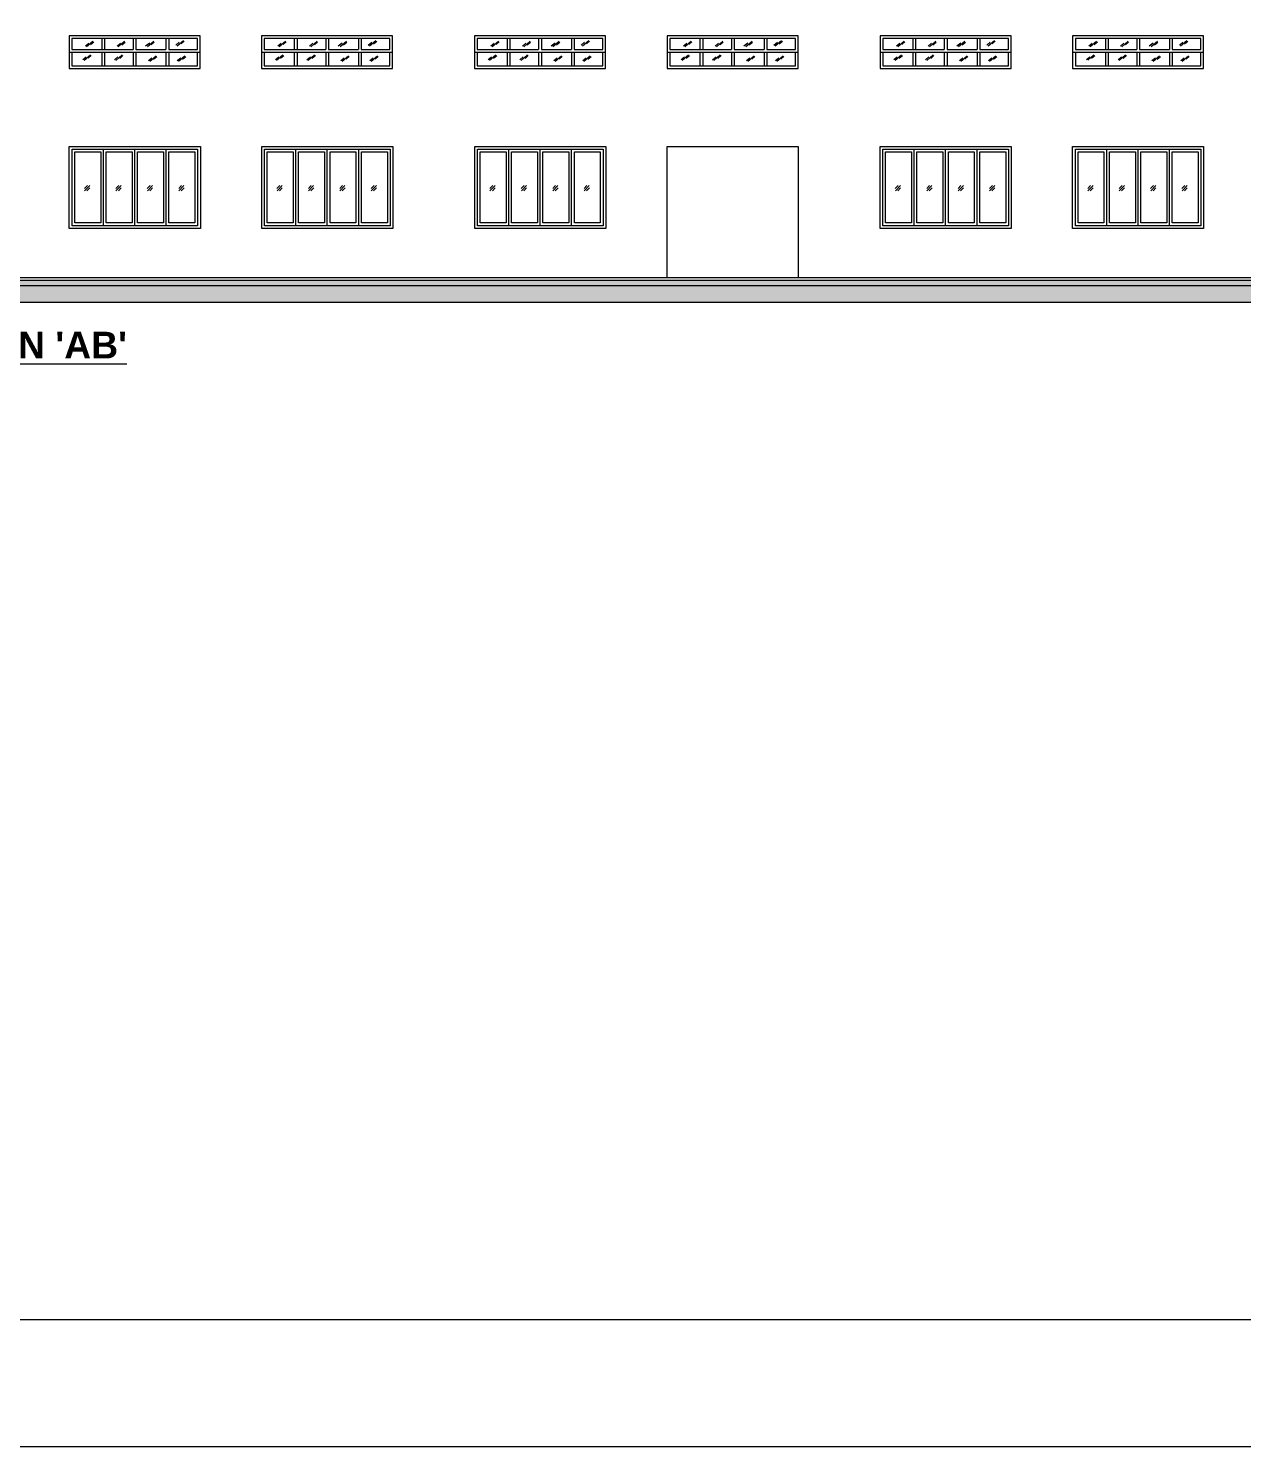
# Model space of a CAD drawing. Header units: metres. Extents: x 3715 to 4596, y 2418 to 2709.
# Drawn here: x 3902.74 to 3925.48, y 2497.4 to 2523.94 of the extents above; entities that cross this region are included whole.
import ezdxf
from ezdxf import colors
from ezdxf.entities.mleader import LeaderData, LeaderLine
from ezdxf.math import Vec2, Vec3

# ---------------------------------------------------------------- set-up
doc = ezdxf.new("R2010")
doc.units = ezdxf.units.M
doc.header["$MEASUREMENT"] = 0
doc.styles.get("Standard").update_dxf_attribs({"font": 'arial.ttf'})

msp = doc.modelspace()

# ---------------------------------------------------------------- hatches: boundary and pattern name
h = msp.add_hatch()
h.set_pattern_fill('AR-CONC', color=256, scale=0.024, style=0)
h.set_pattern_definition([(50, (-12980.28404, -5977.56356), (0.1721424437, -0.0150605124), [0.018, -0.1979999999]), (355, (-12980.28404, -5977.56356), (-0.03330032, 0.180526112), [0.0144, -0.1584]), (100.4514445, (-12980.2697, -5977.56482), (0.1388421232, 0.1654655978), [0.015297646, -0.1682741068]), (46.1842, (-12980.28404, -5977.51556), (0.2561379192, -0.0397246274), [0.027, -0.297]), (96.6356355, (-12980.2627, -5977.51887), (0.224318867, 0.233788464), [0.022946482, -0.2524113023]), (351.184164, (-12980.28404, -5977.51556), (0.2243188667, 0.233788464), [0.0216, -0.2376]), (21, (-12980.26004, -5977.52756), (0.1432576924, -0.0966285337), [0.018, -0.1979999999]), (326, (-12980.26004, -5977.52756), (0.0583956796, 0.1740360107), [0.0144, -0.1584]), (71.4514447, (-12980.2481, -5977.53561), (0.2016533703, 0.0774074766), [0.0152976456, -0.1682741068]), (37.5, (-12980.28404, -5977.56356), (0.00291836527, 0.07989452488), [0, -0.15647999993, 0, -0.16079999993, 0, -0.15899999993]), (7.5, (-12980.28404, -5977.56356), (0.06313668896, 0.0946588108), [0, -0.09167999996, 0, -0.15287999993, 0, -0.06059999997]), (327.5, (-12980.33756, -5977.56356), (0.12811738462, -0.00541316921), [0, -0.06, 0, -0.1871999999, 0, -0.2483999999]), (317.5, (-12980.36156, -5977.56356), (0.1399646806, 0.02402519575), [0, -0.078, 0, -0.12431999994, 0, -0.1763999999])])
h.paths.add_polyline_path([(3970.82465, 2519.22753), (3827.07465, 2519.22753), (3827.07465, 2519.12753), (3970.82465, 2519.12753)])
h = msp.add_hatch()
h.set_pattern_fill('AR-SAND', color=256, scale=0.08, style=0)
h.set_pattern_definition([(37.5, (-9473.08615, 1714.50548), (-0.0050394686, 0.1541459015), [0, -0.1216, 0, -0.136, 0, -0.13]), (7.5, (-9473.08615, 1714.50548), (0.1415821364, 0.2257716852), [0, -0.0656, 0, -0.1096, 0, -0.042]), (327.5, (-9473.18455, 1714.50548), (0.249131349, 0.0004527243), [0, -0.04, 0, -0.144, 0, -0.188]), (317.5, (-9473.18455, 1714.50548), (0.2404901284, 0.0702140452), [0, -0.02, 0, -0.0944, 0, -0.108])])
h.paths.add_polyline_path([(3970.82465, 2519.12753), (3827.07465, 2519.12753), (3827.07465, 2518.81753), (3970.82465, 2518.81753)])

# ---------------------------------------------------------------- linework, layer by layer
at = {"ltscale": 6}
for p, q in [((3903.55766, 2523.54531), (3904.70766, 2523.54531)), ((3904.11989, 2523.74976), (3904.11989, 2523.54531)), ((3904.171, 2523.74976), (3904.171, 2523.54531)), ((3904.70766, 2523.74976), (3904.70766, 2523.54531)), ((3904.75878, 2523.74976), (3904.75878, 2523.54531)), ((3904.75878, 2523.54531), (3905.321, 2523.54531)), ((3905.321, 2523.74976), (3905.321, 2523.54531)), ((3905.37211, 2523.74976), (3905.37211, 2523.54531)), ((3907.161, 2523.54531), (3908.311, 2523.54531)), ((3907.72322, 2523.74976), (3907.72322, 2523.54531)), ((3907.77433, 2523.74976), (3907.77433, 2523.54531)), ((3908.311, 2523.74976), (3908.311, 2523.54531)), ((3908.36211, 2523.74976), (3908.36211, 2523.54531)), ((3908.36211, 2523.54531), (3908.92433, 2523.54531)), ((3908.92433, 2523.74976), (3908.92433, 2523.54531)), ((3908.97544, 2523.74976), (3908.97544, 2523.54531)), ((3911.14766, 2523.54531), (3912.29766, 2523.54531)), ((3911.70989, 2523.74976), (3911.70989, 2523.54531)), ((3911.761, 2523.74976), (3911.761, 2523.54531)), ((3912.29766, 2523.74976), (3912.29766, 2523.54531)), ((3912.34877, 2523.74976), (3912.34877, 2523.54531)), ((3912.34877, 2523.54531), (3912.911, 2523.54531)), ((3912.911, 2523.74976), (3912.911, 2523.54531)), ((3912.96211, 2523.74976), (3912.96211, 2523.54531)), ((3914.75576, 2523.54531), (3915.90576, 2523.54531)), ((3915.31798, 2523.74976), (3915.31798, 2523.54531)), ((3915.36909, 2523.74976), (3915.36909, 2523.54531)), ((3915.90576, 2523.74976), (3915.90576, 2523.54531)), ((3915.95687, 2523.74976), (3915.95687, 2523.54531)), ((3915.95687, 2523.54531), (3916.51909, 2523.54531)), ((3916.51909, 2523.74976), (3916.51909, 2523.54531)), ((3916.5702, 2523.74976), (3916.5702, 2523.54531)), ((3918.74242, 2523.54531), (3919.89242, 2523.54531)), ((3919.30464, 2523.74976), (3919.30464, 2523.54531)), ((3919.35576, 2523.74976), (3919.35576, 2523.54531)), ((3919.89242, 2523.74976), (3919.89242, 2523.54531)), ((3919.94353, 2523.74976), (3919.94353, 2523.54531)), ((3919.94353, 2523.54531), (3920.50576, 2523.54531)), ((3920.50576, 2523.74976), (3920.50576, 2523.54531)), ((3920.55687, 2523.74976), (3920.55687, 2523.54531)), ((3922.34575, 2523.54531), (3923.49576, 2523.54531)), ((3922.90798, 2523.74976), (3922.90798, 2523.54531)), ((3922.95909, 2523.74976), (3922.95909, 2523.54531)), ((3923.49576, 2523.74976), (3923.49576, 2523.54531)), ((3923.54687, 2523.74976), (3923.54687, 2523.54531)), ((3923.54687, 2523.54531), (3924.10909, 2523.54531)), ((3924.10909, 2523.74976), (3924.10909, 2523.54531)), ((3924.1602, 2523.74976), (3924.1602, 2523.54531)), ((3903.50655, 2523.4942), (3905.95989, 2523.4942)), ((3904.11989, 2523.4942), (3904.11989, 2523.23865)), ((3904.171, 2523.4942), (3904.171, 2523.23865)), ((3904.70766, 2523.4942), (3904.70766, 2523.23865)), ((3904.75878, 2523.4942), (3904.75878, 2523.23865)), ((3905.321, 2523.4942), (3905.321, 2523.23865)), ((3905.37211, 2523.4942), (3905.37211, 2523.23865)), ((3907.10989, 2523.4942), (3909.56322, 2523.4942)), ((3907.72322, 2523.4942), (3907.72322, 2523.23865)), ((3907.77433, 2523.4942), (3907.77433, 2523.23865)), ((3908.311, 2523.4942), (3908.311, 2523.23865)), ((3908.36211, 2523.4942), (3908.36211, 2523.23865)), ((3908.92433, 2523.4942), (3908.92433, 2523.23865)), ((3908.97544, 2523.4942), (3908.97544, 2523.23865)), ((3911.09655, 2523.4942), (3913.54989, 2523.4942)), ((3911.70989, 2523.4942), (3911.70989, 2523.23865)), ((3911.761, 2523.4942), (3911.761, 2523.23865)), ((3912.29766, 2523.4942), (3912.29766, 2523.23865)), ((3912.34877, 2523.4942), (3912.34877, 2523.23865)), ((3912.911, 2523.4942), (3912.911, 2523.23865)), ((3912.96211, 2523.4942), (3912.96211, 2523.23865)), ((3914.70465, 2523.4942), (3917.15798, 2523.4942)), ((3915.31798, 2523.4942), (3915.31798, 2523.23865)), ((3915.36909, 2523.4942), (3915.36909, 2523.23865)), ((3915.90576, 2523.4942), (3915.90576, 2523.23865)), ((3915.95687, 2523.4942), (3915.95687, 2523.23865)), ((3916.51909, 2523.4942), (3916.51909, 2523.23865)), ((3916.5702, 2523.4942), (3916.5702, 2523.23865)), ((3918.69131, 2523.4942), (3921.14465, 2523.4942)), ((3919.30464, 2523.4942), (3919.30464, 2523.23865)), ((3919.35576, 2523.4942), (3919.35576, 2523.23865)), ((3919.89242, 2523.4942), (3919.89242, 2523.23865)), ((3919.94353, 2523.4942), (3919.94353, 2523.23865)), ((3920.50576, 2523.4942), (3920.50576, 2523.23865)), ((3920.55687, 2523.4942), (3920.55687, 2523.23865)), ((3922.29464, 2523.4942), (3924.74798, 2523.4942)), ((3922.90798, 2523.4942), (3922.90798, 2523.23865)), ((3922.95909, 2523.4942), (3922.95909, 2523.23865)), ((3923.49576, 2523.4942), (3923.49576, 2523.23865)), ((3923.54687, 2523.4942), (3923.54687, 2523.23865)), ((3924.10909, 2523.4942), (3924.10909, 2523.23865)), ((3924.1602, 2523.4942), (3924.1602, 2523.23865)), ((3904.1502, 2520.24865), (3904.1502, 2521.67976)), ((3904.73798, 2520.24865), (3904.73798, 2521.67976)), ((3905.32576, 2520.24865), (3905.32576, 2521.67976)), ((3907.75353, 2520.24865), (3907.75353, 2521.67976)), ((3908.34131, 2520.24865), (3908.34131, 2521.67976)), ((3908.92909, 2520.24865), (3908.92909, 2521.67976)), ((3911.7402, 2520.24865), (3911.7402, 2521.67976)), ((3912.32798, 2520.24865), (3912.32798, 2521.67976)), ((3912.91576, 2520.24865), (3912.91576, 2521.67976)), ((3919.3302, 2520.24865), (3919.3302, 2521.67976)), ((3919.91798, 2520.24865), (3919.91798, 2521.67976)), ((3920.50575, 2520.24865), (3920.50575, 2521.67976)), ((3922.93353, 2520.24865), (3922.93353, 2521.67976)), ((3923.52131, 2520.24865), (3923.52131, 2521.67976)), ((3924.10909, 2520.24865), (3924.10909, 2521.67976)), ((3903.79543, 2520.94685), (3903.84931, 2521.00073)), ((3903.89356, 2520.99892), (3903.79724, 2520.9026)), ((3903.89537, 2520.95467), (3903.84149, 2520.9008)), ((3904.38321, 2520.94685), (3904.43708, 2521.00073)), ((3904.48133, 2520.99892), (3904.38502, 2520.9026)), ((3904.48314, 2520.95467), (3904.42927, 2520.9008)), ((3904.97099, 2520.94685), (3905.02486, 2521.00073)), ((3905.06911, 2520.99892), (3904.97279, 2520.9026)), ((3905.07092, 2520.95467), (3905.01704, 2520.9008)), ((3905.55876, 2520.94685), (3905.61264, 2521.00073)), ((3905.65689, 2520.99892), (3905.56057, 2520.9026)), ((3905.6587, 2520.95467), (3905.60482, 2520.9008)), ((3907.39876, 2520.94685), (3907.45264, 2521.00073)), ((3907.49689, 2520.99892), (3907.40057, 2520.9026)), ((3907.4987, 2520.95467), (3907.44482, 2520.9008)), ((3907.98654, 2520.94685), (3908.04042, 2521.00073)), ((3908.08467, 2520.99892), (3907.98835, 2520.9026)), ((3908.08648, 2520.95467), (3908.0326, 2520.9008)), ((3908.57432, 2520.94685), (3908.6282, 2521.00073)), ((3908.67244, 2520.99892), (3908.57613, 2520.9026)), ((3908.67425, 2520.95467), (3908.62038, 2520.9008)), ((3909.1621, 2520.94685), (3909.21597, 2521.00073)), ((3909.26022, 2520.99892), (3909.16391, 2520.9026)), ((3909.26203, 2520.95467), (3909.20815, 2520.9008)), ((3911.38543, 2520.94685), (3911.43931, 2521.00073)), ((3911.48356, 2520.99892), (3911.38724, 2520.9026)), ((3911.48536, 2520.95467), (3911.43149, 2520.9008)), ((3911.97321, 2520.94685), (3912.02708, 2521.00073)), ((3912.07133, 2520.99892), (3911.97502, 2520.9026)), ((3912.07314, 2520.95467), (3912.01927, 2520.9008)), ((3912.56098, 2520.94685), (3912.61486, 2521.00073)), ((3912.65911, 2520.99892), (3912.56279, 2520.9026)), ((3912.66092, 2520.95467), (3912.60704, 2520.9008)), ((3913.14876, 2520.94685), (3913.20264, 2521.00073)), ((3913.24689, 2520.99892), (3913.15057, 2520.9026)), ((3913.2487, 2520.95467), (3913.19482, 2520.9008)), ((3918.97543, 2520.94685), (3919.0293, 2521.00073)), ((3919.07355, 2520.99892), (3918.97724, 2520.9026)), ((3919.07536, 2520.95467), (3919.02149, 2520.9008)), ((3919.56321, 2520.94685), (3919.61708, 2521.00073)), ((3919.66133, 2520.99892), (3919.56501, 2520.9026)), ((3919.66314, 2520.95467), (3919.60926, 2520.9008)), ((3920.15098, 2520.94685), (3920.20486, 2521.00073)), ((3920.24911, 2520.99892), (3920.15279, 2520.9026)), ((3920.25092, 2520.95467), (3920.19704, 2520.9008)), ((3920.73876, 2520.94685), (3920.79264, 2521.00073)), ((3920.83689, 2520.99892), (3920.74057, 2520.9026)), ((3920.8387, 2520.95467), (3920.78482, 2520.9008)), ((3922.57876, 2520.94685), (3922.63264, 2521.00073)), ((3922.67689, 2520.99892), (3922.58057, 2520.9026)), ((3922.6787, 2520.95467), (3922.62482, 2520.9008)), ((3923.16654, 2520.94685), (3923.22042, 2521.00073)), ((3923.26467, 2520.99892), (3923.16835, 2520.9026)), ((3923.26647, 2520.95467), (3923.2126, 2520.9008)), ((3923.75432, 2520.94685), (3923.80819, 2521.00073)), ((3923.85244, 2520.99892), (3923.75613, 2520.9026)), ((3923.85425, 2520.95467), (3923.80038, 2520.9008)), ((3924.34209, 2520.94685), (3924.39597, 2521.00073)), ((3924.44022, 2520.99892), (3924.3439, 2520.9026)), ((3924.44203, 2520.95467), (3924.38815, 2520.9008))]:
    msp.add_line(p, q, dxfattribs=at)
at = {"linetype": 'Continuous'}
for p, q in [((3903.81261, 2523.6129), (3903.87588, 2523.66729)), ((3903.83599, 2523.60053), (3903.95425, 2523.70221)), ((3903.91027, 2523.63921), (3903.96999, 2523.69056)), ((3904.40459, 2523.60991), (3904.46786, 2523.66431)), ((3904.42797, 2523.59754), (3904.54624, 2523.69923)), ((3904.49602, 2523.63086), (3904.55574, 2523.68221)), ((3904.94048, 2523.61385), (3905.01652, 2523.66825)), ((3904.97663, 2523.60148), (3905.0949, 2523.70317)), ((3905.04244, 2523.63288), (3905.10216, 2523.68423)), ((3905.50586, 2523.62568), (3905.56913, 2523.68008)), ((3905.52924, 2523.61331), (3905.64751, 2523.715)), ((3905.60353, 2523.652), (3905.66325, 2523.70334)), ((3907.41594, 2523.6129), (3907.47921, 2523.66729)), ((3907.43932, 2523.60053), (3907.55758, 2523.70221)), ((3907.5136, 2523.63921), (3907.57332, 2523.69056)), ((3908.00793, 2523.60991), (3908.0712, 2523.66431)), ((3908.03131, 2523.59754), (3908.14957, 2523.69923)), ((3908.09935, 2523.63086), (3908.15907, 2523.68221)), ((3908.54381, 2523.61385), (3908.61986, 2523.66825)), ((3908.57997, 2523.60148), (3908.69823, 2523.70317)), ((3908.64578, 2523.63288), (3908.70549, 2523.68423)), ((3909.1092, 2523.62568), (3909.17247, 2523.68008)), ((3909.13258, 2523.61331), (3909.25084, 2523.715)), ((3909.20686, 2523.652), (3909.26658, 2523.70334)), ((3911.40261, 2523.6129), (3911.46588, 2523.66729)), ((3911.42599, 2523.60053), (3911.54425, 2523.70221)), ((3911.50027, 2523.63921), (3911.55999, 2523.69056)), ((3911.99459, 2523.60991), (3912.05786, 2523.66431)), ((3912.01797, 2523.59754), (3912.13624, 2523.69923)), ((3912.08602, 2523.63086), (3912.14574, 2523.68221)), ((3912.53048, 2523.61385), (3912.60652, 2523.66825)), ((3912.56663, 2523.60148), (3912.6849, 2523.70317)), ((3912.63244, 2523.63288), (3912.69216, 2523.68423)), ((3913.09586, 2523.62568), (3913.15913, 2523.68008)), ((3913.11924, 2523.61331), (3913.23751, 2523.715)), ((3913.19353, 2523.652), (3913.25325, 2523.70334)), ((3915.0107, 2523.6129), (3915.07397, 2523.66729)), ((3915.03408, 2523.60053), (3915.15234, 2523.70221)), ((3915.10836, 2523.63921), (3915.16808, 2523.69056)), ((3915.60269, 2523.60991), (3915.66596, 2523.66431)), ((3915.62607, 2523.59754), (3915.74433, 2523.69923)), ((3915.69411, 2523.63086), (3915.75383, 2523.68221)), ((3916.13857, 2523.61385), (3916.21462, 2523.66825)), ((3916.17473, 2523.60148), (3916.29299, 2523.70317)), ((3916.24054, 2523.63288), (3916.30025, 2523.68423)), ((3916.70396, 2523.62568), (3916.76723, 2523.68008)), ((3916.72734, 2523.61331), (3916.8456, 2523.715)), ((3916.80162, 2523.652), (3916.86134, 2523.70334)), ((3918.99737, 2523.6129), (3919.06064, 2523.66729)), ((3919.02075, 2523.60053), (3919.13901, 2523.70221)), ((3919.09503, 2523.63921), (3919.15475, 2523.69056)), ((3919.58935, 2523.60991), (3919.65262, 2523.66431)), ((3919.61273, 2523.59754), (3919.731, 2523.69923)), ((3919.68078, 2523.63086), (3919.74049, 2523.68221)), ((3920.12523, 2523.61385), (3920.20128, 2523.66825)), ((3920.16139, 2523.60148), (3920.27966, 2523.70317)), ((3920.2272, 2523.63288), (3920.28692, 2523.68423)), ((3920.69062, 2523.62568), (3920.75389, 2523.68008)), ((3920.714, 2523.61331), (3920.83227, 2523.715)), ((3920.78829, 2523.652), (3920.848, 2523.70334)), ((3922.6007, 2523.6129), (3922.66397, 2523.66729)), ((3922.62408, 2523.60053), (3922.74234, 2523.70221)), ((3922.69836, 2523.63921), (3922.75808, 2523.69056)), ((3923.19269, 2523.60991), (3923.25595, 2523.66431)), ((3923.21606, 2523.59754), (3923.33433, 2523.69923)), ((3923.28411, 2523.63086), (3923.34383, 2523.68221)), ((3923.72857, 2523.61385), (3923.80462, 2523.66825)), ((3923.76473, 2523.60148), (3923.88299, 2523.70317)), ((3923.83053, 2523.63288), (3923.89025, 2523.68423)), ((3924.29396, 2523.62568), (3924.35723, 2523.68008)), ((3924.31733, 2523.61331), (3924.4356, 2523.715)), ((3924.39162, 2523.652), (3924.45134, 2523.70334)), ((3903.76524, 2523.35662), (3903.82851, 2523.41101)), ((3903.78862, 2523.34425), (3903.90688, 2523.44593)), ((3903.8629, 2523.38293), (3903.92262, 2523.43428)), ((3904.35723, 2523.35363), (3904.4205, 2523.40803)), ((3904.38061, 2523.34126), (3904.49887, 2523.44295)), ((3904.45489, 2523.37995), (3904.51461, 2523.43129)), ((3904.99273, 2523.33786), (3905.056, 2523.39226)), ((3905.01611, 2523.32549), (3905.13437, 2523.42718)), ((3905.09039, 2523.36418), (3905.15011, 2523.41552)), ((3905.53349, 2523.33786), (3905.59676, 2523.39226)), ((3905.55687, 2523.32549), (3905.67514, 2523.42718)), ((3905.63116, 2523.36418), (3905.69088, 2523.41552)), ((3907.36857, 2523.35662), (3907.43184, 2523.41101)), ((3907.39195, 2523.34425), (3907.51022, 2523.44593)), ((3907.46624, 2523.38293), (3907.52596, 2523.43428)), ((3907.96056, 2523.35363), (3908.02383, 2523.40803)), ((3907.98394, 2523.34126), (3908.1022, 2523.44295)), ((3908.05822, 2523.37995), (3908.11794, 2523.43129)), ((3908.59606, 2523.33786), (3908.65933, 2523.39226)), ((3908.61944, 2523.32549), (3908.7377, 2523.42718)), ((3908.69372, 2523.36418), (3908.75344, 2523.41552)), ((3909.13683, 2523.33786), (3909.2001, 2523.39226)), ((3909.16021, 2523.32549), (3909.27847, 2523.42718)), ((3909.23449, 2523.36418), (3909.29421, 2523.41552)), ((3911.35524, 2523.35662), (3911.41851, 2523.41101)), ((3911.37862, 2523.34425), (3911.49688, 2523.44593)), ((3911.4529, 2523.38293), (3911.51262, 2523.43428)), ((3911.94723, 2523.35363), (3912.0105, 2523.40803)), ((3911.9706, 2523.34126), (3912.08887, 2523.44295)), ((3912.04489, 2523.37995), (3912.10461, 2523.43129)), ((3912.58273, 2523.33786), (3912.646, 2523.39226)), ((3912.6061, 2523.32549), (3912.72437, 2523.42718)), ((3912.68039, 2523.36418), (3912.74011, 2523.41552)), ((3913.12349, 2523.33786), (3913.18676, 2523.39226)), ((3913.14687, 2523.32549), (3913.26514, 2523.42718)), ((3913.22116, 2523.36418), (3913.28088, 2523.41552)), ((3914.96334, 2523.35662), (3915.0266, 2523.41101)), ((3914.98671, 2523.34425), (3915.10498, 2523.44593)), ((3915.061, 2523.38293), (3915.12072, 2523.43428)), ((3915.55532, 2523.35363), (3915.61859, 2523.40803)), ((3915.5787, 2523.34126), (3915.69696, 2523.44295)), ((3915.65298, 2523.37995), (3915.7127, 2523.43129)), ((3916.19082, 2523.33786), (3916.25409, 2523.39226)), ((3916.2142, 2523.32549), (3916.33246, 2523.42718)), ((3916.28848, 2523.36418), (3916.3482, 2523.41552)), ((3916.73159, 2523.33786), (3916.79486, 2523.39226)), ((3916.75497, 2523.32549), (3916.87323, 2523.42718)), ((3916.82925, 2523.36418), (3916.88897, 2523.41552)), ((3918.95, 2523.35662), (3919.01327, 2523.41101)), ((3918.97338, 2523.34425), (3919.09164, 2523.44593)), ((3919.04766, 2523.38293), (3919.10738, 2523.43428)), ((3919.54199, 2523.35363), (3919.60525, 2523.40803)), ((3919.56536, 2523.34126), (3919.68363, 2523.44295)), ((3919.63965, 2523.37995), (3919.69937, 2523.43129)), ((3920.17749, 2523.33786), (3920.24075, 2523.39226)), ((3920.20086, 2523.32549), (3920.31913, 2523.42718)), ((3920.27515, 2523.36418), (3920.33487, 2523.41552)), ((3920.71825, 2523.33786), (3920.78152, 2523.39226)), ((3920.74163, 2523.32549), (3920.8599, 2523.42718)), ((3920.81592, 2523.36418), (3920.87563, 2523.41552)), ((3922.55333, 2523.35662), (3922.6166, 2523.41101)), ((3922.57671, 2523.34425), (3922.69498, 2523.44593)), ((3922.651, 2523.38293), (3922.71072, 2523.43428)), ((3923.14532, 2523.35363), (3923.20859, 2523.40803)), ((3923.1687, 2523.34126), (3923.28696, 2523.44295)), ((3923.24298, 2523.37995), (3923.3027, 2523.43129)), ((3923.78082, 2523.33786), (3923.84409, 2523.39226)), ((3923.8042, 2523.32549), (3923.92246, 2523.42718)), ((3923.87848, 2523.36418), (3923.9382, 2523.41552)), ((3924.32159, 2523.33786), (3924.38486, 2523.39226)), ((3924.34496, 2523.32549), (3924.46323, 2523.42718)), ((3924.41925, 2523.36418), (3924.47897, 2523.41552))]:
    msp.add_line(p, q, dxfattribs=at)
at = {"ltscale": 0.1}
for p, q in [((3827.07465, 2519.27753), (3970.82465, 2519.27753)), ((3827.07465, 2519.22753), (3970.82465, 2519.22753)), ((3827.07465, 2519.12753), (3970.82465, 2519.12753))]:
    msp.add_line(p, q, dxfattribs=at)
at = {"ltscale": 10}
msp.add_line((3822.58976, 2518.81753), (3974.73829, 2518.81753), dxfattribs=at)
for points in [[(3817.40443, 2497.39784), (3993.29629, 2497.39784), (3993.29629, 2645.44016), (3817.40443, 2645.44016)], [(3820.05361, 2547.77183), (3974.73829, 2547.77183), (3974.73829, 2499.76967), (3820.05361, 2499.76967)]]:
    msp.add_lwpolyline(points, close=True)
at = {"ltscale": 6}
for points in [[(3903.50655, 2523.18753), (3905.95989, 2523.18753), (3905.95989, 2523.80087), (3903.50655, 2523.80087)], [(3907.10989, 2523.18753), (3909.56322, 2523.18753), (3909.56322, 2523.80087), (3907.10989, 2523.80087)], [(3911.09655, 2523.18753), (3913.54989, 2523.18753), (3913.54989, 2523.80087), (3911.09655, 2523.80087)], [(3914.70465, 2523.18753), (3917.15798, 2523.18753), (3917.15798, 2523.80087), (3914.70465, 2523.80087)], [(3918.69131, 2523.18753), (3921.14465, 2523.18753), (3921.14465, 2523.80087), (3918.69131, 2523.80087)], [(3922.29464, 2523.18753), (3924.74798, 2523.18753), (3924.74798, 2523.80087), (3922.29464, 2523.80087)], [(3905.96465, 2520.19753), (3903.51131, 2520.19753), (3903.51131, 2521.73087), (3905.96465, 2521.73087)], [(3905.91353, 2520.24865), (3903.56242, 2520.24865), (3903.56242, 2521.67976), (3905.91353, 2521.67976)], [(3909.56798, 2520.19753), (3907.11465, 2520.19753), (3907.11465, 2521.73087), (3909.56798, 2521.73087)], [(3909.51687, 2520.24865), (3907.16576, 2520.24865), (3907.16576, 2521.67976), (3909.51687, 2521.67976)], [(3913.55465, 2520.19753), (3911.10131, 2520.19753), (3911.10131, 2521.73087), (3913.55465, 2521.73087)], [(3913.50353, 2520.24865), (3911.15242, 2520.24865), (3911.15242, 2521.67976), (3913.50353, 2521.67976)], [(3921.14464, 2520.19753), (3918.69131, 2520.19753), (3918.69131, 2521.73087), (3921.14464, 2521.73087)], [(3921.09353, 2520.24865), (3918.74242, 2520.24865), (3918.74242, 2521.67976), (3921.09353, 2521.67976)], [(3924.74798, 2520.19753), (3922.29464, 2520.19753), (3922.29464, 2521.73087), (3924.74798, 2521.73087)], [(3924.69687, 2520.24865), (3922.34575, 2520.24865), (3922.34575, 2521.67976), (3924.69687, 2521.67976)], [(3903.61353, 2521.62865), (3904.09909, 2521.62865), (3904.09909, 2520.29976), (3903.61353, 2520.29976)], [(3904.20131, 2521.62865), (3904.68687, 2521.62865), (3904.68687, 2520.29976), (3904.20131, 2520.29976)], [(3904.78909, 2521.62865), (3905.27465, 2521.62865), (3905.27465, 2520.29976), (3904.78909, 2520.29976)], [(3905.37687, 2521.62865), (3905.86242, 2521.62865), (3905.86242, 2520.29976), (3905.37687, 2520.29976)], [(3907.21687, 2521.62865), (3907.70242, 2521.62865), (3907.70242, 2520.29976), (3907.21687, 2520.29976)], [(3907.80465, 2521.62865), (3908.2902, 2521.62865), (3908.2902, 2520.29976), (3907.80465, 2520.29976)], [(3908.39242, 2521.62865), (3908.87798, 2521.62865), (3908.87798, 2520.29976), (3908.39242, 2520.29976)], [(3908.9802, 2521.62865), (3909.46576, 2521.62865), (3909.46576, 2520.29976), (3908.9802, 2520.29976)], [(3911.20353, 2521.62865), (3911.68909, 2521.62865), (3911.68909, 2520.29976), (3911.20353, 2520.29976)], [(3911.79131, 2521.62865), (3912.27687, 2521.62865), (3912.27687, 2520.29976), (3911.79131, 2520.29976)], [(3912.37909, 2521.62865), (3912.86465, 2521.62865), (3912.86465, 2520.29976), (3912.37909, 2520.29976)], [(3912.96687, 2521.62865), (3913.45242, 2521.62865), (3913.45242, 2520.29976), (3912.96687, 2520.29976)], [(3918.79353, 2521.62865), (3919.27909, 2521.62865), (3919.27909, 2520.29976), (3918.79353, 2520.29976)], [(3919.38131, 2521.62865), (3919.86687, 2521.62865), (3919.86687, 2520.29976), (3919.38131, 2520.29976)], [(3919.96909, 2521.62865), (3920.45464, 2521.62865), (3920.45464, 2520.29976), (3919.96909, 2520.29976)], [(3920.55687, 2521.62865), (3921.04242, 2521.62865), (3921.04242, 2520.29976), (3920.55687, 2520.29976)], [(3922.39687, 2521.62865), (3922.88242, 2521.62865), (3922.88242, 2520.29976), (3922.39687, 2520.29976)], [(3922.98464, 2521.62865), (3923.4702, 2521.62865), (3923.4702, 2520.29976), (3922.98464, 2520.29976)], [(3923.57242, 2521.62865), (3924.05798, 2521.62865), (3924.05798, 2520.29976), (3923.57242, 2520.29976)], [(3924.1602, 2521.62865), (3924.64575, 2521.62865), (3924.64575, 2520.29976), (3924.1602, 2520.29976)]]:
    msp.add_lwpolyline(points, close=True, dxfattribs=at)
for points in [[(3905.37211, 2523.54531), (3905.90878, 2523.54531), (3905.90878, 2523.74976), (3903.55766, 2523.74976), (3903.55766, 2523.54531)], [(3908.97544, 2523.54531), (3909.51211, 2523.54531), (3909.51211, 2523.74976), (3907.161, 2523.74976), (3907.161, 2523.54531)], [(3912.96211, 2523.54531), (3913.49878, 2523.54531), (3913.49878, 2523.74976), (3911.14766, 2523.74976), (3911.14766, 2523.54531)], [(3916.5702, 2523.54531), (3917.10687, 2523.54531), (3917.10687, 2523.74976), (3914.75576, 2523.74976), (3914.75576, 2523.54531)], [(3920.55687, 2523.54531), (3921.09353, 2523.54531), (3921.09353, 2523.74976), (3918.74242, 2523.74976), (3918.74242, 2523.54531)], [(3924.1602, 2523.54531), (3924.69687, 2523.54531), (3924.69687, 2523.74976), (3922.34575, 2523.74976), (3922.34575, 2523.54531)], [(3903.55766, 2523.4942), (3903.55766, 2523.23865), (3905.90878, 2523.23865), (3905.90878, 2523.4942)], [(3907.161, 2523.4942), (3907.161, 2523.23865), (3909.51211, 2523.23865), (3909.51211, 2523.4942)], [(3911.14766, 2523.4942), (3911.14766, 2523.23865), (3913.49878, 2523.23865), (3913.49878, 2523.4942)], [(3914.75576, 2523.4942), (3914.75576, 2523.23865), (3917.10687, 2523.23865), (3917.10687, 2523.4942)], [(3918.74242, 2523.4942), (3918.74242, 2523.23865), (3921.09353, 2523.23865), (3921.09353, 2523.4942)], [(3922.34575, 2523.4942), (3922.34575, 2523.23865), (3924.69687, 2523.23865), (3924.69687, 2523.4942)]]:
    msp.add_lwpolyline(points, dxfattribs=at)
at = {"ltscale": 0.1}
msp.add_lwpolyline([(3914.70465, 2519.27753), (3914.70465, 2521.73087), (3917.15798, 2521.73087), (3917.15798, 2519.27753)], dxfattribs=at)

# ---------------------------------------------------------------- texts
at = {"insert": (3893.23956, 2518.26317), "char_height": 0.5, "attachment_point": 1}
msp.add_mtext_dynamic_manual_height_columns("{\\fArial|b1|i0|c0|p34;\\LLONGITUDINAL SECTION ON 'AB'}", width=11.4197336, gutter_width=1, heights=[1.22116], dxfattribs=at)

# ---------------------------------------------------------------- leaders
ml = msp.add_multileader_mtext('Standard')
ml.set_content('{\\fArial Baltic|b0|i0|c0|p34;TRUSS}', color=256)
ml.set_leader_properties()
ml.build(insert=Vec2(0, 0))
ml.multileader.update_dxf_attribs({"text_left_attachment_type": 2, "text_right_attachment_type": 6, "dogleg_length": 0.5, "arrow_head_size": 0.3})
ctx = ml.context
ctx.base_point, ctx.char_height, ctx.arrow_head_size, ctx.landing_gap_size, ctx.plane_origin = Vec3(3897.388, 2511.59668), 0.23, 0.3, 0.09, Vec3(3902.60634, 2513.78756)
ctx.left_attachment, ctx.right_attachment = 2, 6
notes = []
notes.append((ctx, [(0, (1, 1, 0), (3896.888, 2511.59668), (1, 0), 0.5, [(0, [(3894.77795, 2512.37811)], 0, [])])]))
ctx.mtext.insert, ctx.mtext.width, ctx.mtext.flow_direction = Vec3(3897.478, 2511.7156), 9.2009935, 5
ml = msp.add_multileader_mtext('Standard')
ml.set_content('{\\fArial Baltic|b0|i0|c0|p34;RCC GUTTER}', color=256)
ml.set_leader_properties()
ml.build(insert=Vec2(0, 0))
ml.multileader.update_dxf_attribs({"text_left_attachment_type": 2, "text_right_attachment_type": 6, "dogleg_length": 0.5, "arrow_head_size": 0.3})
ctx = ml.context
ctx.base_point, ctx.char_height, ctx.arrow_head_size, ctx.landing_gap_size, ctx.plane_origin = Vec3(3897.388, 2512.26024), 0.23, 0.3, 0.09, Vec3(3902.60634, 2514.45112)
ctx.left_attachment, ctx.right_attachment = 2, 6
notes.append((ctx, [(0, (1, 1, 0), (3896.888, 2512.26024), (1, 0), 0.5, [(0, [(3896.33337, 2512.5553)], 0, [])])]))
ctx.mtext.insert, ctx.mtext.width, ctx.mtext.flow_direction = Vec3(3897.478, 2512.37916), 9.2009935, 5
ml = msp.add_multileader_mtext('Standard')
ml.set_content('{\\fArial Baltic|b0|i0|c0|p34;R.C.C.LINTEL CUM SUNSHADE\\PIN M20 CONCRETE}', color=256)
ml.set_leader_properties()
ml.build(insert=Vec2(0, 0))
ml.multileader.update_dxf_attribs({"text_left_attachment_type": 2, "text_right_attachment_type": 6, "dogleg_length": 0.5, "arrow_head_size": 0.3})
ctx = ml.context
ctx.base_point, ctx.char_height, ctx.arrow_head_size, ctx.landing_gap_size, ctx.plane_origin = Vec3(3897.388, 2510.20174), 0.23, 0.3, 0.09, Vec3(3902.60634, 2510.14354)
ctx.left_attachment, ctx.right_attachment = 2, 6
notes.append((ctx, [(0, (1, 1, 0), (3896.888, 2510.20174), (1, 0), 0.5, [(0, [(3895.82031, 2509.37471)], 0, [])])]))
ctx.mtext.insert, ctx.mtext.width, ctx.mtext.flow_direction = Vec3(3897.478, 2510.51437), 9.2009935, 5
ml = msp.add_multileader_mtext('Standard')
ml.set_content('PLASTERING USING 1:5 MIX', color=256)
ml.set_leader_properties()
ml.build(insert=Vec2(0, 0))
ml.multileader.update_dxf_attribs({"text_right_attachment_type": 6, "dogleg_length": 0.5, "arrow_head_size": 0.3})
ctx = ml.context
ctx.base_point, ctx.char_height, ctx.arrow_head_size, ctx.landing_gap_size, ctx.plane_origin = Vec3(3897.388, 2508.65117), 0.23, 0.3, 0.09, Vec3(3904.14052, 2509.23176)
ctx.right_attachment = 6
notes.append((ctx, [(0, (1, 1, 0), (3896.888, 2508.65117), (1, 0), 0.5, [(0, [(3895.92448, 2508.29435)], 0, [])])]))
ctx.mtext.insert, ctx.mtext.width, ctx.mtext.flow_direction = Vec3(3897.478, 2508.76813), 5.5153001, 5
ml = msp.add_multileader_mtext('Standard')
ml.set_content('{\\fArial|b0|i0|c186|p34;BRICK WORK IN CM 1:}6 MIX', color=256)
ml.set_leader_properties()
ml.build(insert=Vec2(0, 0))
ml.multileader.update_dxf_attribs({"text_right_attachment_type": 6, "dogleg_length": 0.5, "arrow_head_size": 0.3})
ctx = ml.context
ctx.base_point, ctx.char_height, ctx.arrow_head_size, ctx.landing_gap_size, ctx.plane_origin = Vec3(3897.388, 2508.2171), 0.23, 0.3, 0.09, Vec3(3904.14052, 2508.74888)
ctx.right_attachment = 6
notes.append((ctx, [(0, (1, 1, 0), (3896.888, 2508.2171), (1, 0), 0.5, [(0, [(3895.82842, 2507.55794)], 0, [])])]))
ctx.mtext.insert, ctx.mtext.width, ctx.mtext.flow_direction = Vec3(3897.478, 2508.33407), 5.5153001, 5
ml = msp.add_multileader_mtext('Standard')
ml.set_content('{\\fArial Baltic|b0|i0|c186|p34;FLOOR\\fArial Baltic|b0|i0|c0|p34; FINISH}', color=256)
ml.set_leader_properties()
ml.build(insert=Vec2(0, 0))
ml.multileader.update_dxf_attribs({"text_right_attachment_type": 6, "dogleg_length": 0.5, "arrow_head_size": 0.3})
ctx = ml.context
ctx.base_point, ctx.char_height, ctx.arrow_head_size, ctx.landing_gap_size, ctx.plane_origin = Vec3(3897.388, 2507.71265), 0.23, 0.3, 0.09, Vec3(3902.677, 2508.59094)
ctx.right_attachment = 6
notes.append((ctx, [(0, (1, 1, 0), (3896.888, 2507.71265), (1, 0), 0.5, [(0, [(3895.38518, 2506.77595)], 0, [])])]))
ctx.mtext.insert, ctx.mtext.width, ctx.mtext.flow_direction = Vec3(3897.478, 2507.82961), 9.2009935, 5
ml = msp.add_multileader_mtext('Standard')
ml.set_content('{\\fArial Baltic|b0|i0|c186|p34;FLOORING WITH P.C.C. 1:\\fArial Baltic|b0|i0|c0|p34;4\\fArial Baltic|b0|i0|c186|p34;:\\fArial Baltic|b0|i0|c0|p34;8 MIX}', color=256)
ml.set_leader_properties()
ml.build(insert=Vec2(0, 0))
ml.multileader.update_dxf_attribs({"text_right_attachment_type": 6, "dogleg_length": 0.5, "arrow_head_size": 0.3})
ctx = ml.context
ctx.base_point, ctx.char_height, ctx.arrow_head_size, ctx.landing_gap_size, ctx.plane_origin = Vec3(3897.388, 2507.30791), 0.23, 0.3, 0.09, Vec3(3902.30661, 2508.46584)
ctx.right_attachment = 6
notes.append((ctx, [(0, (1, 1, 0), (3896.888, 2507.30791), (1, 0), 0.5, [(0, [(3895.58566, 2506.67341)], 0, [])])]))
ctx.mtext.insert, ctx.mtext.width, ctx.mtext.flow_direction = Vec3(3897.478, 2507.42487), 9.2009935, 5
ml = msp.add_multileader_mtext('Standard')
ml.set_content('{\\fArial Baltic|b0|i0|c0|p34;EARTH FILLING}', color=256)
ml.set_leader_properties()
ml.build(insert=Vec2(0, 0))
ml.multileader.update_dxf_attribs({"text_right_attachment_type": 6, "dogleg_length": 0.5, "arrow_head_size": 0.3})
ctx = ml.context
ctx.base_point, ctx.char_height, ctx.arrow_head_size, ctx.landing_gap_size, ctx.plane_origin = Vec3(3897.388, 2506.88923), 0.23, 0.3, 0.09, Vec3(3902.30661, 2508.04716)
ctx.right_attachment = 6
notes.append((ctx, [(0, (1, 1, 0), (3896.888, 2506.88923), (1, 0), 0.5, [(0, [(3895.57856, 2506.39076)], 0, [])])]))
ctx.mtext.insert, ctx.mtext.width, ctx.mtext.flow_direction = Vec3(3897.478, 2507.00619), 9.2009935, 5
for ctx, leaders in notes:
    for number, flags, end, landing, length, lines in leaders:
        leader = LeaderData()
        leader.index, (leader.has_last_leader_line, leader.has_dogleg_vector, leader.attachment_direction) = number, flags
        leader.last_leader_point, leader.dogleg_vector, leader.dogleg_length = Vec3(end), Vec3(landing), length
        for number, points, colour, breaks in lines:
            line = LeaderLine()
            line.index, line.vertices, line.color, line.breaks = number, Vec3.list(points), colors.encode_raw_color(colour), breaks
            leader.lines.append(line)
        ctx.leaders.append(leader)

doc.saveas('drawing.dxf')
